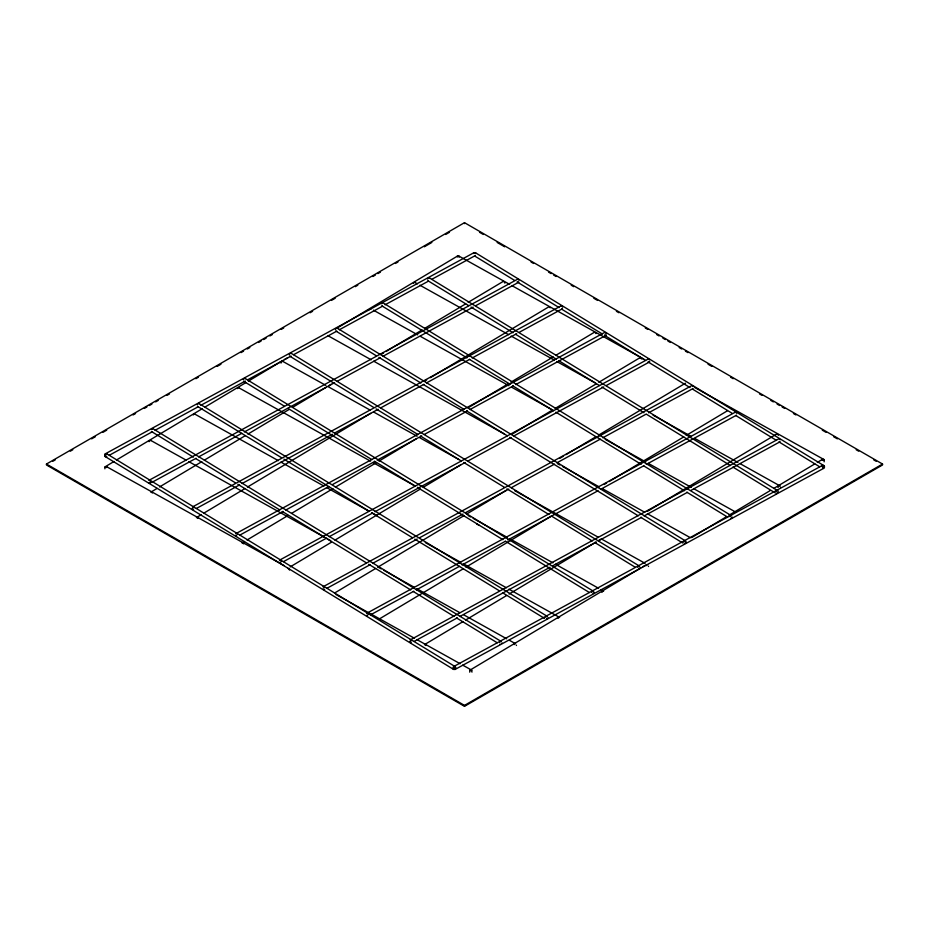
<?xml version="1.0" encoding="UTF-8"?>
<svg xmlns="http://www.w3.org/2000/svg" width="929" height="929" viewBox="0 0 929 929"><rect width="100%" height="100%" fill="white"/><g stroke="black" fill="none" stroke-linecap="round" stroke-linejoin="round"><path stroke-width="1.39" d="M105.221 466.741L113.93 461.539M116.415 460.041L202.29 408.69M204.786 407.192L245.848 382.632M248.345 381.145L281.94 361.044M284.437 359.558L286.922 358.071M336.704 328.297L457.428 256.102M157.047 488.445L150.823 492.161A1.603 0.941 59.1 0 1 152.333 492.997M159.533 486.947L201.848 461.643M204.345 460.157L245.407 435.596M247.904 434.11L288.965 409.538M292.705 407.308L326.311 387.207M328.796 385.721L331.281 384.234M381.064 354.46L383.561 352.974M386.046 351.487L422.138 329.9M424.623 328.413L465.696 303.853M468.181 302.355L503.03 281.522A1.603 0.941 59.1 0 1 504.54 282.358M201.407 514.608L196.437 517.581A1.603 0.941 59.1 0 1 197.935 518.417M203.904 513.11L244.966 488.549M247.462 487.063L370.671 413.37M424.181 381.366L426.678 379.88M430.406 377.65L548.633 306.942A1.603 0.941 59.1 0 1 550.142 307.778M244.524 541.514L242.039 543A1.603 0.941 59.1 0 1 243.549 543.837M247.021 540.016L288.083 515.456M291.822 513.226L332.896 488.666M335.381 487.179L376.454 462.607M378.939 461.121L416.273 438.79M468.541 407.529L508.372 383.712M510.857 382.225L553.173 356.922M555.658 355.424L594.246 332.35A1.603 0.941 59.1 0 1 595.965 333.592M290.138 566.922L331.2 542.362M334.939 540.132L419.571 489.513M423.299 487.284L460.633 464.953M511.658 434.435L551.489 410.618M555.217 408.388L596.29 383.828M598.775 382.33L639.849 357.77M334.498 593.085L375.56 568.525M378.057 567.038L463.931 515.676M466.416 514.19L506.247 490.373M559.757 458.369L563.485 456.139M565.982 454.641L595.849 436.781M598.334 435.295L685.451 383.189M463.49 568.641L378.858 619.248A1.603 0.941 59.1 0 1 380.367 620.096M465.975 567.154L551.849 515.792M604.117 484.532L606.602 483.045M609.099 481.547L683.767 436.897M686.264 435.399L727.326 410.839M463.048 621.594L424.46 644.668A1.603 0.941 59.1 0 1 425.97 645.504M465.534 620.107L506.607 595.547M509.092 594.061L596.209 541.955M598.694 540.469L601.191 538.971M647.234 511.438L776.667 434.029M470.074 670.088L640.569 568.118M643.065 566.632L645.55 565.134M691.594 537.601L726.443 516.756M728.928 515.27L770.002 490.709M773.741 488.468L814.803 463.908M817.299 462.421L822.27 459.449A1.603 0.941 59.1 0 1 823.651 460.099A1.603 0.941 59.1 0 1 824.128 461.829M46.45 464.047L464.5 222.681L882.55 464.047L882.55 464.953L464.5 706.319L46.45 464.953L46.45 464.047L464.5 705.401L882.55 464.047M52.732 461.33L55.241 459.89M70.302 451.192L72.81 449.741M91.646 438.86L95.408 436.688M102.945 432.345L106.707 430.162M133.068 414.949L135.588 413.498M144.367 408.423L146.887 406.972M149.395 405.52L151.903 404.08M155.666 401.897L158.185 400.445M166.965 395.382L169.484 393.931M195.845 378.707L198.353 377.255M217.189 366.386L220.951 364.214M241.041 352.614L243.549 351.162M247.311 348.99L249.831 347.539M258.61 342.464L261.119 341.013M263.639 339.573L266.147 338.121M269.909 335.938L272.418 334.498M281.208 329.423L283.717 327.972M310.089 312.748L312.597 311.296M331.432 300.427L335.195 298.255M355.284 286.655L357.793 285.203M372.854 276.505L375.362 275.065M377.882 273.614L380.391 272.162M395.452 263.464L397.96 262.013M424.332 246.789L431.857 242.446M445.665 234.468L449.439 232.296M105.337 453.793L473.918 252.7M109.32 455.256L152.53 431.671M155.073 430.29L198.283 406.716M200.827 405.323L245.314 381.053M247.857 379.671L291.067 356.097M293.61 354.704L336.821 331.13M339.364 329.749L382.574 306.164M385.117 304.782L428.327 281.208M432.148 279.13L475.358 255.545M151.59 482.546L196.077 458.276M198.609 456.894L241.83 433.309M244.373 431.927L334.603 382.69M337.146 381.308L380.356 357.735M382.899 356.341L473.14 307.116M475.683 305.722L518.893 282.149A1.603 0.894 61.4 0 1 518.022 281.917M561 305.896L192.419 506.99A1.603 0.894 61.4 0 1 193.859 507.861M196.402 508.453L239.612 484.88M242.155 483.486L332.385 434.261M334.928 432.868L378.149 409.294M380.681 407.901L423.903 384.327M426.446 382.945L469.656 359.372M472.199 357.979L516.675 333.708M519.218 332.327L562.428 308.753M235.954 533.583L604.535 332.501A1.603 0.894 61.4 0 1 606.172 333.778M239.937 535.046L283.148 511.473M285.691 510.091L328.901 486.517M332.71 484.427L374.654 461.55M377.197 460.157L421.685 435.887M424.228 434.505L467.438 410.932M469.981 409.538L513.191 385.965M515.734 384.583L605.975 335.346M283.473 561.65L326.683 538.077M329.226 536.683L372.436 513.11M374.979 511.728L465.22 462.491M467.763 461.109L510.973 437.524M513.516 436.142L603.757 386.905M606.3 385.523L649.51 361.95M327.008 588.254L370.218 564.669M372.761 563.288L417.249 539.017M419.792 537.636L463.002 514.051M465.545 512.669L508.755 489.095M511.298 487.702L554.508 464.128M557.052 462.747L600.262 439.162M602.805 437.78L646.015 414.206M648.558 412.813L693.046 388.543M370.543 614.847L413.765 591.274M416.297 589.892L459.518 566.307M462.061 564.925L505.271 541.352M507.815 539.958L598.044 490.733M600.587 489.339L643.809 465.766M646.34 464.384L736.581 415.147M414.09 641.451L457.3 617.878M459.843 616.484L550.073 567.259M552.616 565.866L595.826 542.292M598.369 540.899L641.591 517.325M644.134 515.943L687.344 492.37M691.153 490.28L780.116 441.751A1.603 0.894 61.4 0 1 779.559 441.705M453.642 666.581L822.223 465.499M455.082 669.437A1.603 0.894 61.4 0 0 454.722 666.999A1.603 0.894 61.4 0 0 453.282 667.603A1.603 0.894 61.4 0 0 455.082 669.437L823.663 468.344M822.78 468.111L823.384 467.879A1.603 0.952 -58.6 0 0 824.104 466.288A1.603 0.952 -58.6 0 0 823.384 465.475L822.455 465.998A1.603 0.952 -58.6 0 0 822.177 466.346M458.961 256.114L509.638 284.355M512.169 285.772L643.925 359.198M694.59 387.439L823.814 459.46M417.411 283.833L414.88 282.416A1.603 0.906 -60.9 0 0 413.428 283.287M419.943 285.238L508.627 334.661M511.159 336.077L554.23 360.08M556.761 361.497L594.769 382.678M653.041 415.158L691.048 436.34M694.846 438.453L737.928 462.456M740.459 463.873L779.733 485.762M373.388 310.158L417.725 334.87M420.256 336.286L508.941 385.709M511.473 387.114L553.278 410.421M605.22 439.371L645.76 461.957M648.291 463.374L691.362 487.377M693.893 488.793L735.698 512.088M328.1 335.787L371.17 359.79M373.702 361.195L504.18 433.924M557.388 463.583L559.932 464.988M562.463 466.404L599.193 486.877M603.002 489.002L644.807 512.297M647.339 513.714L690.41 537.717M325.87 385.407L282.799 361.404A1.603 0.906 -60.9 0 0 281.348 362.275M328.413 386.824L370.218 410.13M374.015 412.244L417.086 436.247M419.618 437.664L458.891 459.553M514.631 490.617L598.241 537.217M602.05 539.331L645.121 563.334M238.776 387.741L370.532 461.167M373.063 462.584L414.868 485.879M417.4 487.295L419.931 488.7M468.077 515.537L470.608 516.942M473.14 518.359L507.35 537.426M509.882 538.832L552.952 562.835M555.484 564.251L598.555 588.254M601.086 589.671L603.629 591.076A1.603 0.906 -60.9 0 0 601.969 592.354M476.751 524.026L479.294 525.431M278.363 460.668L194.753 414.067A1.603 0.906 -60.9 0 0 193.302 414.938M280.895 462.085L323.966 486.088M326.497 487.493L368.302 510.799M372.111 512.913L377.174 515.734M425.319 542.571L460.784 562.335M463.316 563.752L506.398 587.755M508.929 589.172L559.595 617.413A1.603 0.906 -60.9 0 0 558.143 618.284M150.73 440.404L186.195 460.169M188.726 461.585L324.279 537.125M328.088 539.25L330.619 540.655M377.488 566.783L381.285 568.896M383.828 570.313L414.229 587.256M416.761 588.672L459.832 612.675M463.629 614.789L506.711 638.804M509.243 640.209L515.572 643.739A1.603 0.906 -60.9 0 0 514.12 644.61M106.696 466.73L284.053 565.575M335.996 594.525L414.543 638.304M417.075 639.709L460.145 663.712M462.677 665.129L471.549 670.076M479.561 232.296L483.335 234.468M497.143 242.446L504.668 246.789M531.04 262.013L533.548 263.464M548.609 272.162L551.118 273.614M553.638 275.065L556.146 276.505M571.207 285.203L573.716 286.655M593.805 298.255L597.568 300.427M616.403 311.296L618.911 312.748M645.283 327.972L647.792 329.423M656.582 334.498L659.091 335.938M662.853 338.121L665.361 339.573M667.881 341.013L670.39 342.464M679.169 347.539L681.689 348.99M685.451 351.162L687.959 352.614M708.049 364.214L711.811 366.386M730.647 377.255L733.155 378.707M759.516 393.931L762.035 395.382M770.815 400.445L773.334 401.897M777.097 404.08L779.605 405.52M782.113 406.972L784.633 408.423M793.412 413.498L795.932 414.949M822.293 430.162L826.055 432.345M833.592 436.688L837.354 438.86M856.19 449.741L858.698 451.192M873.759 459.89L876.268 461.33M475.462 252.758L823.756 465.545M475.114 256.276L514.631 280.43M517.105 281.94L559.095 307.592M561.569 309.102L602.329 333.999M604.802 335.508L645.562 360.417M648.024 361.927L690.026 387.579M692.488 389.088L732.017 413.231M735.722 415.495L776.481 440.404M778.955 441.914L819.703 466.811M429.326 277.864L777.631 490.651M427.804 280.663L468.564 305.56M471.038 307.069L513.029 332.733M515.502 334.243L556.262 359.14M558.724 360.649L599.484 385.547M601.957 387.056L643.948 412.72M646.421 414.229L730.403 465.534M732.876 467.043L774.867 492.707M381.738 305.792L466.962 357.862M469.424 359.372L510.184 384.281M512.657 385.79L553.417 410.688M555.879 412.197L641.103 464.268M643.576 465.777L684.336 490.675M686.81 492.184L727.57 517.081M337.181 328.134L685.486 540.922M335.659 330.933L376.419 355.83M378.893 357.34L420.883 383.003M423.357 384.513L464.117 409.41M466.579 410.92L507.339 435.817M509.812 437.327L638.258 515.816M640.731 517.314L682.722 542.977M291.114 353.264L639.407 566.063M373.574 407.378L289.593 356.074A1.603 0.952 -58.6 0 1 289.372 355.912M376.048 408.888L418.038 434.551M420.512 436.061L461.272 460.958M463.734 462.468L504.493 487.365M506.967 488.875L548.958 514.538M551.431 516.048L592.191 540.945M594.665 542.455L635.424 567.352M245.035 378.405L593.341 591.204M243.514 381.204L284.274 406.112M287.978 408.377L371.972 459.681M374.433 461.19L415.193 486.099M417.667 487.609L502.891 539.668M505.364 541.177L589.346 592.493M198.969 403.534L547.262 616.333A1.603 0.952 -58.6 0 0 545.741 617.17M197.447 406.345L281.429 457.66M283.902 459.158L369.127 511.229M371.6 512.738L412.348 537.647M414.822 539.157L498.815 590.461M502.519 592.725L544.51 618.389M151.369 431.474L193.371 457.138M195.833 458.647L235.362 482.79M237.824 484.299L279.826 509.951M282.288 511.461L366.281 562.777M368.755 564.286L410.746 589.938M413.219 591.448L453.979 616.357M456.441 617.866L497.201 642.763M455.117 666.604L106.823 453.816A1.603 0.952 -58.6 0 0 106.545 453.758L105.616 454.246A1.603 0.952 -58.6 0 0 104.896 455.849A1.603 0.952 -58.6 0 0 105.616 456.662L106.22 456.603A1.603 0.894 61.4 0 0 106.777 456.638M105.244 456.58L453.538 669.379M464.5 222.681L464.5 223.599M464.5 705.401L464.5 706.319M104.872 467.171A1.603 0.941 59.1 0 1 106.73 467.577M457.08 256.52A1.603 0.941 59.1 0 1 458.926 256.938M104.861 468.808A1.603 0.906 -60.9 0 1 105.546 467.194L106.429 466.683A1.603 0.906 -60.9 0 1 106.905 466.881M459.286 256.845A1.603 0.906 -60.9 0 0 458.601 256.044L457.718 256.59A1.603 0.906 -60.9 0 0 457.451 256.95M504.749 282.753A1.603 0.941 59.1 0 1 504.888 283.171M287.642 568.42A1.603 0.941 59.1 0 1 289.5 570.069M639.64 357.932A1.603 0.941 59.1 0 1 641.567 359.012M731.065 408.609A1.603 0.941 59.1 0 1 732.563 409.445M776.458 434.191A1.603 0.941 59.1 0 1 778.386 435.271M469.714 670.506A1.603 0.941 59.1 0 1 470.98 670.297A1.603 0.941 59.1 0 1 471.967 672.131M471.886 670.494A1.603 0.906 -60.9 0 0 471.282 670.03L470.399 670.541A1.603 0.906 -60.9 0 0 469.714 672.155M824.139 460.192A1.603 0.906 -60.9 0 0 823.454 459.39L822.571 459.936A1.603 0.906 -60.9 0 0 822.304 460.296M149.07 441.67A1.603 0.906 -60.9 0 1 150.928 440.555M516.443 645.144A1.603 0.917 0 0 1 516.338 645.504M237.325 388.612A1.603 0.906 -60.9 0 1 238.985 387.892M281.011 363.1A1.603 0.906 -60.9 0 1 281.139 362.682M646.201 565.622A1.603 0.906 -60.9 0 1 647.652 564.751M648.523 566.156A1.603 0.917 0 0 1 648.407 566.504M734.038 513.365A1.603 0.906 -60.9 0 1 735.907 512.251M369.405 309.612A1.603 0.906 -60.9 0 1 371.066 308.904M777.933 487.446A1.603 0.906 -60.9 0 1 778.072 487.028M778.27 486.633A1.603 0.906 -60.9 0 1 779.93 485.913M780.604 487.168A1.603 0.917 0 0 1 780.488 487.516M105.337 455.756A1.603 0.894 61.4 0 1 105.232 453.851A1.603 0.894 61.4 0 1 106.777 454.664M473.581 253.118A1.603 0.894 61.4 0 1 475.358 253.582M106.011 456.139A1.603 0.917 0 0 1 105.407 456.058M105.488 454.351A1.603 0.917 0 0 1 106.103 454.293M473.883 253.547A1.603 0.952 -58.6 0 1 474.162 253.199L475.079 252.676A1.603 0.952 -58.6 0 1 475.718 253.036M150.057 483.277A1.603 0.894 61.4 0 1 149.139 482.72M150.521 481.675A1.603 0.894 61.4 0 0 148.884 480.386L517.453 279.292A1.603 0.894 61.4 0 1 518.893 280.175M150.173 482.674A1.603 0.917 0 0 1 148.942 482.65M193.592 509.882A1.603 0.894 61.4 0 1 192.977 509.603M192.675 509.324A1.603 0.894 61.4 0 1 192.21 508.558M560.791 306.047A1.603 0.894 61.4 0 1 562.637 307.185M193.093 509.336A1.603 0.917 0 0 1 192.477 509.255M236.512 536.207A1.603 0.894 61.4 0 1 235.954 535.557M235.745 533.745A1.603 0.894 61.4 0 1 237.394 534.465M606.172 335.195A1.603 0.894 61.4 0 1 604.791 334.835M236.628 535.928A1.603 0.917 0 0 1 236.024 535.859M280.93 563.032A1.603 0.894 61.4 0 1 279.757 562.521M281.139 561.464A1.603 0.894 61.4 0 0 279.49 560.187L648.07 359.093A1.603 0.894 61.4 0 1 649.51 359.976M649.708 361.787A1.603 0.894 61.4 0 1 648.941 361.904M280.163 562.533A1.603 0.917 0 0 1 279.559 562.451M324.674 589.485A1.603 0.894 61.4 0 1 323.594 589.404M324.465 587.662A1.603 0.894 61.4 0 0 323.025 586.791L691.606 385.698A1.603 0.894 61.4 0 1 693.046 386.58M323.698 589.137A1.603 0.917 0 0 1 323.095 589.056M367.443 616.194A1.603 0.894 61.4 0 1 366.572 615.358M368.209 614.673A1.603 0.894 61.4 0 0 366.572 613.384L735.141 412.29A1.603 0.894 61.4 0 1 736.581 413.173M367.245 615.73A1.603 0.917 0 0 1 366.63 615.648M410.978 642.798A1.603 0.894 61.4 0 1 410.363 642.322M410.107 641.962A1.603 0.894 61.4 0 1 409.898 641.556M411.547 640.859A1.603 0.894 61.4 0 0 410.107 639.988L778.688 438.894A1.603 0.894 61.4 0 1 780.116 439.777M410.781 642.334A1.603 0.917 0 0 1 410.165 642.253M821.886 465.905A1.603 0.894 61.4 0 1 823.303 465.905A1.603 0.894 61.4 0 1 823.953 468.03A1.603 0.894 61.4 0 1 822.479 467.833M824.104 466.288A1.603 0.917 0 0 1 824.395 467.299M455.953 668.032A1.603 0.917 0 0 1 455.825 668.392M500.266 644.25A1.603 0.952 -58.6 0 1 499.674 644.273M499.674 642.299A1.603 0.952 -58.6 0 1 501.195 641.474L152.89 428.675A1.603 0.952 -58.6 0 0 151.369 429.5M151.566 429.21A1.603 0.917 0 0 1 152.182 429.152M502.032 642.903A1.603 0.917 0 0 1 501.892 643.251M547.262 618.308A1.603 0.952 -58.6 0 1 546.67 618.935M197.227 404.765A1.603 0.952 -58.6 0 1 199.178 403.697M548.098 617.762A1.603 0.917 0 0 1 547.959 618.11M593.341 593.178A1.603 0.952 -58.6 0 1 593.062 593.526M591.599 592.423A1.603 0.952 -58.6 0 1 593.55 591.367M243.305 379.636A1.603 0.952 -58.6 0 1 245.256 378.567M594.072 592.272A1.603 0.917 0 0 1 594.037 592.981M639.407 568.037A1.603 0.952 -58.6 0 1 638.815 568.664M637.677 567.294A1.603 0.952 -58.6 0 1 639.628 566.226M289.372 354.495A1.603 0.952 -58.6 0 1 291.323 353.426M685.486 542.896A1.603 0.952 -58.6 0 1 684.243 543.779M683.744 542.153A1.603 0.952 -58.6 0 1 685.695 541.084M335.45 329.365A1.603 0.952 -58.6 0 1 337.401 328.297M686.217 542.002A1.603 0.917 0 0 1 686.183 542.71M731.553 517.767A1.603 0.952 -58.6 0 1 730.624 518.579M730.031 516.617A1.603 0.952 -58.6 0 1 731.553 515.792L383.259 302.993A1.603 0.952 -58.6 0 0 381.738 303.829M732.389 517.221A1.603 0.917 0 0 1 732.249 517.569M775.889 491.882A1.603 0.952 -58.6 0 1 777.027 490.675A1.603 0.952 -58.6 0 1 777.979 491.081M777.352 492.985A1.603 0.952 -58.6 0 1 776.11 493.462M427.584 279.083A1.603 0.952 -58.6 0 1 428.733 277.876A1.603 0.952 -58.6 0 1 429.686 278.282M778.467 492.08A1.603 0.917 0 0 1 778.328 492.428M454.2 666.627L453.921 667.045A1.603 0.952 -58.6 0 0 453.201 668.648A1.603 0.952 -58.6 0 0 453.921 669.461L454.838 668.938A1.603 0.952 -58.6 0 0 455.524 667.37A1.603 0.952 -58.6 0 0 454.838 666.557L454.2 666.627"/></g></svg>
